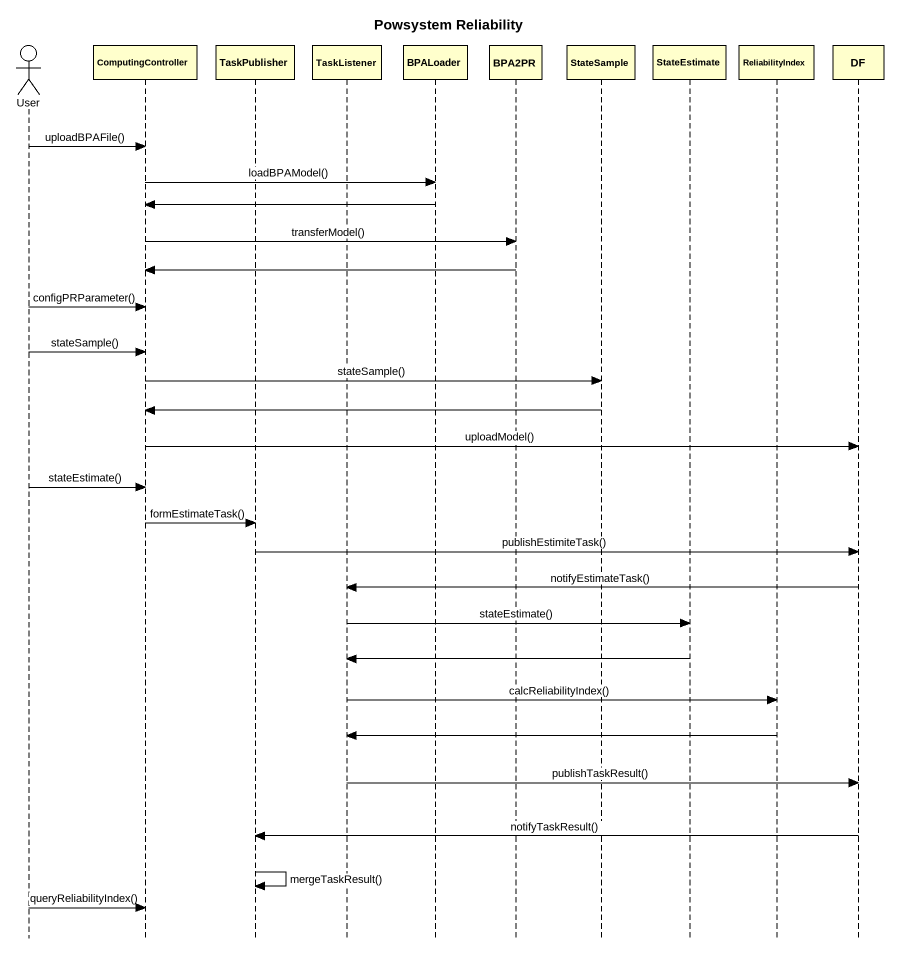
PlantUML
@startuml
title Powsystem Reliability
hide footbox
actor User
participant ComputingController
participant TaskPublisher
participant TaskListener
participant BPALoader
participant BPA2PR
participant StateSample
participant StateEstimate
participant ReliabilityIndex
participant DF

User -> ComputingController : uploadBPAFile()
ComputingController -> BPALoader : loadBPAModel()
BPALoader -> ComputingController
ComputingController -> BPA2PR : transferModel()
BPA2PR -> ComputingController
User -> ComputingController : configPRParameter()
User -> ComputingController : stateSample()
ComputingController -> StateSample : stateSample()
StateSample -> ComputingController
ComputingController -> DF : uploadModel()
User -> ComputingController : stateEstimate()
ComputingController -> TaskPublisher : formEstimateTask()
TaskPublisher -> DF : publishEstimiteTask()
DF -> TaskListener : notifyEstimateTask()
TaskListener -> StateEstimate : stateEstimate()
StateEstimate -> TaskListener
TaskListener -> ReliabilityIndex : calcReliabilityIndex()
ReliabilityIndex -> TaskListener
TaskListener -> DF : publishTaskResult()
DF -> TaskPublisher : notifyTaskResult()
TaskPublisher -> TaskPublisher : mergeTaskResult()
User -> ComputingController : queryReliabilityIndex()
@enduml
